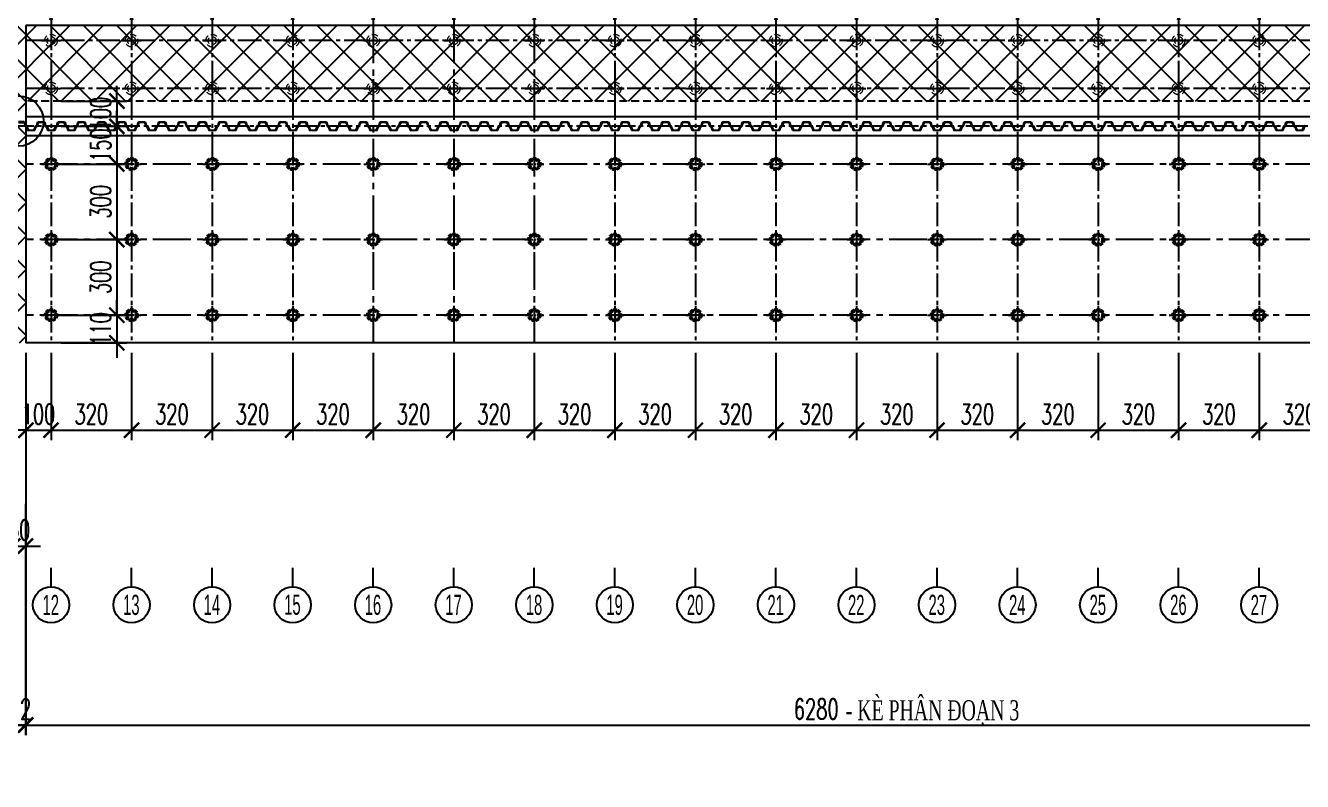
# Model space of a CAD drawing. Extents: x -64479 to 90650, y -38385 to 38270.
# Drawn here: x -46788 to -41715, y 8226 to 11228 of the extents above; entities that cross this region are included whole.
import ezdxf
from ezdxf.enums import TextEntityAlignment as Align

# ---------------------------------------------------------------- set-up
doc = ezdxf.new("R2010")
doc.units = 0
doc.header["$MEASUREMENT"] = 0
for name, pattern in [('CENTER', [2, 1.25, -0.25, 0.25, -0.25]), ('CENTER2', [1.125, 0.75, -0.125, 0.125, -0.125]), ('HIDDEN', [0.375, 0.25, -0.125])]:
    doc.linetypes.add(name, pattern=pattern)
doc.layers.get('0').update_dxf_attribs({"linetype": 'CONTINUOUS'})
for name, color, linetype in [('BORDER', 2, 'CONTINUOUS'), ('CENTER', 9, 'CENTER2'), ('Coc', 2, 'CONTINUOUS'), ('Cochh', 7, 'CONTINUOUS'), ('Cu', 230, 'CONTINUOUS'), ('Dam', 4, 'CONTINUOUS'), ('DIMENSION', 4, 'CONTINUOUS'), ('HATCH', 7, 'CONTINUOUS'), ('Net vang', 2, 'CONTINUOUS'), ('STEEL', 1, 'CONTINUOUS'), ('TEXT', 3, 'CONTINUOUS')]:
    doc.layers.add(name, color=color, linetype=linetype)
doc.layers.add('KHUAT', color=235, linetype='HIDDEN', lineweight=18)
doc.styles.add('DIM', font='romans.shx', dxfattribs={"width": 0.65})
doc.styles.get("Standard").update_dxf_attribs({"font": 'vn_vni.shx', "width": 0.9})
doc.styles.add('THUONG', font='vntimeh.shx')
doc.dimstyles.new('1-400', dxfattribs={"dimscale": 400, "dimtxt": 0.22, "dimasz": 0.12, "dimexe": 0.1, "dimexo": 0.1, "dimgap": 0.08, "dimtad": 1, "dimdec": 0, "dimzin": 0, "dimdsep": 46, "dimtxsty": 'DIM', "dimblk": 'ARCHTICK', "dimcen": 0.15, "dimdle": 0.1, "dimclrd": 4, "dimclre": 7, "dimclrt": 2, "dimaunit": 1, "dimadec": 0, "dimazin": 0, "dimtfac": 1, "dimtdec": 0, "dimtix": 1, "dimtmove": 1, "dimatfit": 3, "dimfxl": 1, "dimtolj": 1, "dimtzin": 0, "dimarcsym": 0})
doc.dimstyles.new('400.Ph', dxfattribs={"dimscale": 400, "dimtxt": 0.2, "dimasz": 0.15, "dimexe": 0.1, "dimexo": 0.1, "dimgap": 0.06, "dimtad": 1, "dimdec": 0, "dimzin": 0, "dimdsep": 46, "dimtxsty": 'DIM', "dimblk": 'ARCHTICK', "dimcen": 0.15, "dimdle": 0.1, "dimclrd": 256, "dimclre": 7, "dimclrt": 6, "dimadec": 0, "dimazin": 0, "dimtfac": 1, "dimtdec": 0, "dimtix": 1, "dimtmove": 0, "dimatfit": 3, "dimldrblk": 'ARCHTICK', "dimfxl": 1, "dimtolj": 1, "dimtzin": 0, "dimarcsym": 0})

# ---------------------------------------------------------------- blocks, each defined once
blk = doc.blocks.new('CocD500_HH')
at = {"layer": 'CENTER', "ltscale": 50}
for p, q in [((-37.5, 0), (37.5, 0)), ((0, 37.5), (0, -37.5))]:
    blk.add_line(p, q, dxfattribs=at)
at = {"layer": 'KHUAT', "ltscale": 100}
for radius in [25, 16]:
    blk.add_circle((0, 0), radius, dxfattribs=at)
blk = doc.blocks.new('_ArchTick')
at = {"color": 0, "linetype": 'ByBlock', "const_width": 0.15}
blk.add_lwpolyline([(-0.5, -0.5), (0.5, 0.5)], dxfattribs=at)
blk = doc.blocks.new('cocbs')
at = {"layer": 'Coc'}
h = blk.add_hatch(color=256, dxfattribs=at)
h.paths.add_polyline_path([(-46596.3, 9805.7), (-46596.3, 9796.7, -0.414214), (-46580.3, 9780.7), (-46571.3, 9780.7, 0.414214)])
h.paths.add_polyline_path([(-46571.3, 9780.7), (-46580.3, 9780.7, -0.414214), (-46596.3, 9764.7), (-46596.3, 9755.7, 0.414214)])
h.paths.add_polyline_path([(-46612.3, 9780.7), (-46621.3, 9780.7, 0.414214), (-46596.3, 9755.7), (-46596.3, 9764.7, -0.414214)])
h.paths.add_polyline_path([(-46596.3, 9796.7), (-46596.3, 9805.7, 0.414214), (-46621.3, 9780.7), (-46612.3, 9780.7, -0.414214)])
at = {"layer": 'Coc', "color": 8, "linetype": 'HIDDEN', "ltscale": 50}
for radius in [25, 16]:
    blk.add_circle((-46596.3, 9780.7), radius, dxfattribs=at)
at = {"layer": 'Cochh', "linetype": 'CENTER', "ltscale": 25}
for p, q in [((-46596.3, 9818.2), (-46596.3, 9743.2)), ((-46633.8, 9780.7), (-46558.8, 9780.7))]:
    blk.add_line(p, q, dxfattribs=at)
blk = doc.blocks.new('*D20')
at = {"layer": 'DIMENSION', "lineweight": -2}
blk.add_line((-46995.6, 11267.7), (-46995.6, 10887.7), dxfattribs=at)
at = {"layer": 'DIMENSION', "color": 7, "lineweight": -2}
for p, q in [((-46827.1, 11227.7), (-47035.6, 11227.7)), ((-46827.1, 10927.7), (-47035.6, 10927.7))]:
    blk.add_line(p, q, dxfattribs=at)
at = {"layer": 'DIMENSION', "lineweight": -2, "xscale": 60, "yscale": 60, "zscale": 60}
for p, rotation in [((-46995.6, 11227.7), 90), ((-46995.6, 10927.7), 270)]:
    blk.add_blockref('_ArchTick', p, dxfattribs=dict(at, rotation=rotation))
at = {"layer": 'DIMENSION', "color": 6, "insert": (-47059.6, 11077.7), "char_height": 80, "attachment_point": 5, "rotation": 90, "style": 'DIM'}
blk.add_mtext('\\A1;300', dxfattribs=at)
blk = doc.blocks.new('*D21')
at = {"layer": 'DIMENSION', "lineweight": -2}
blk.add_line((-46995.6, 10967.7), (-46995.6, 10637.7), dxfattribs=at)
at = {"layer": 'DIMENSION', "color": 7, "lineweight": -2}
for p, q in [((-46827.1, 10927.7), (-47035.6, 10927.7)), ((-46827.1, 10677.7), (-47035.6, 10677.7))]:
    blk.add_line(p, q, dxfattribs=at)
at = {"layer": 'DIMENSION', "lineweight": -2, "xscale": 60, "yscale": 60, "zscale": 60}
for p, rotation in [((-46995.6, 10927.7), 90), ((-46995.6, 10677.7), 270)]:
    blk.add_blockref('_ArchTick', p, dxfattribs=dict(at, rotation=rotation))
at = {"layer": 'DIMENSION', "color": 6, "insert": (-47059.6, 10802.7), "char_height": 80, "attachment_point": 5, "rotation": 90, "style": 'DIM'}
blk.add_mtext('\\A1;250', dxfattribs=at)
blk = doc.blocks.new('*D22')
at = {"layer": 'DIMENSION', "lineweight": -2}
blk.add_line((-46995.6, 10717.7), (-46995.6, 10337.7), dxfattribs=at)
at = {"layer": 'DIMENSION', "color": 7, "lineweight": -2}
for p, q in [((-46827.1, 10677.7), (-47035.6, 10677.7)), ((-46827.1, 10377.7), (-47035.6, 10377.7))]:
    blk.add_line(p, q, dxfattribs=at)
at = {"layer": 'DIMENSION', "lineweight": -2, "xscale": 60, "yscale": 60, "zscale": 60}
for p, rotation in [((-46995.6, 10677.7), 90), ((-46995.6, 10377.7), 270)]:
    blk.add_blockref('_ArchTick', p, dxfattribs=dict(at, rotation=rotation))
at = {"layer": 'DIMENSION', "color": 6, "insert": (-47059.6, 10527.7), "char_height": 80, "attachment_point": 5, "rotation": 90, "style": 'DIM'}
blk.add_mtext('\\A1;300', dxfattribs=at)
blk = doc.blocks.new('*D23')
at = {"layer": 'DIMENSION', "lineweight": -2}
blk.add_line((-46995.6, 10417.7), (-46995.6, 10037.7), dxfattribs=at)
at = {"layer": 'DIMENSION', "color": 7, "lineweight": -2}
for p, q in [((-46827.1, 10377.7), (-47035.6, 10377.7)), ((-46827.1, 10077.7), (-47035.6, 10077.7))]:
    blk.add_line(p, q, dxfattribs=at)
at = {"layer": 'DIMENSION', "lineweight": -2, "xscale": 60, "yscale": 60, "zscale": 60}
for p, rotation in [((-46995.6, 10377.7), 90), ((-46995.6, 10077.7), 270)]:
    blk.add_blockref('_ArchTick', p, dxfattribs=dict(at, rotation=rotation))
at = {"layer": 'DIMENSION', "color": 6, "insert": (-47059.6, 10227.7), "char_height": 80, "attachment_point": 5, "rotation": 90, "style": 'DIM'}
blk.add_mtext('\\A1;300', dxfattribs=at)
blk = doc.blocks.new('*D24')
at = {"layer": 'DIMENSION', "lineweight": -2}
for p, q in [((-46995.6, 10077.7), (-46995.6, 10137.7)), ((-46995.6, 10077.7), (-46995.6, 9967.7)), ((-46995.6, 9967.7), (-46995.6, 9907.7))]:
    blk.add_line(p, q, dxfattribs=at)
at = {"layer": 'DIMENSION', "color": 7, "lineweight": -2}
for p, q in [((-46827.1, 10077.7), (-47035.6, 10077.7)), ((-46827.1, 9967.7), (-47035.6, 9967.7))]:
    blk.add_line(p, q, dxfattribs=at)
at = {"layer": 'DIMENSION', "lineweight": -2, "xscale": 60, "yscale": 60, "zscale": 60}
for p, rotation in [((-46995.6, 10077.7), 270), ((-46995.6, 9967.7), 90)]:
    blk.add_blockref('_ArchTick', p, dxfattribs=dict(at, rotation=rotation))
at = {"layer": 'DIMENSION', "color": 6, "insert": (-47059.6, 10022.7), "char_height": 80, "attachment_point": 5, "rotation": 90, "style": 'DIM'}
blk.add_mtext('\\A1;110', dxfattribs=at)
blk = doc.blocks.new('*D25')
at = {"layer": 'DIMENSION', "color": 7, "lineweight": -2}
for p, q in [((-46787.1, 9927.7), (-46787.1, 9580.6)), ((-46687.1, 9927.7), (-46687.1, 9580.6))]:
    blk.add_line(p, q, dxfattribs=at)
at = {"layer": 'DIMENSION', "lineweight": -2}
for p, q in [((-46787.1, 9620.6), (-46847.1, 9620.6)), ((-46787.1, 9620.6), (-46687.1, 9620.6)), ((-46687.1, 9620.6), (-46627.1, 9620.6))]:
    blk.add_line(p, q, dxfattribs=at)
at = {"layer": 'DIMENSION', "lineweight": -2, "xscale": 60, "yscale": 60, "zscale": 60}
blk.add_blockref('_ArchTick', (-46787.1, 9620.6), dxfattribs=at)
at = {"layer": 'DIMENSION', "lineweight": -2, "xscale": 60, "yscale": 60, "zscale": 60, "rotation": 180}
blk.add_blockref('_ArchTick', (-46687.1, 9620.6), dxfattribs=at)
at = {"layer": 'DIMENSION', "color": 6, "insert": (-46737.1, 9684.6), "char_height": 80, "attachment_point": 5, "style": 'DIM'}
blk.add_mtext('\\A1;100', dxfattribs=at)
blk = doc.blocks.new('*D26')
at = {"layer": 'DIMENSION', "color": 7, "lineweight": -2}
for p, q in [((-46789.1, 9327.7), (-46789.1, 8409.5)), ((-50569.1, 8265.7), (-50569.1, 8489.5))]:
    blk.add_line(p, q, dxfattribs=at)
at = {"layer": 'DIMENSION', "lineweight": -2}
blk.add_line((-50609.1, 8449.5), (-46749.1, 8449.5), dxfattribs=at)
at = {"layer": 'DIMENSION', "lineweight": -2, "xscale": 60, "yscale": 60, "zscale": 60, "rotation": 180}
blk.add_blockref('_ArchTick', (-50569.1, 8449.5), dxfattribs=at)
at = {"layer": 'DIMENSION', "lineweight": -2, "xscale": 60, "yscale": 60, "zscale": 60}
blk.add_blockref('_ArchTick', (-46789.1, 8449.5), dxfattribs=at)
at = {"layer": 'DIMENSION', "color": 6, "insert": (-48679.1, 8513.5), "char_height": 80, "attachment_point": 5, "style": 'DIM'}
blk.add_mtext('\\A1;3780', dxfattribs=at)
blk = doc.blocks.new('*D27')
at = {"layer": 'DIMENSION', "color": 7, "lineweight": -2}
for p, q in [((-46787.1, 9927.7), (-46787.1, 8409.5)), ((-46789.1, 9327.7), (-46789.1, 8409.5))]:
    blk.add_line(p, q, dxfattribs=at)
at = {"layer": 'DIMENSION', "lineweight": -2}
for p, q in [((-46789.1, 8449.5), (-46849.1, 8449.5)), ((-46789.1, 8449.5), (-46787.1, 8449.5)), ((-46787.1, 8449.5), (-46727.1, 8449.5))]:
    blk.add_line(p, q, dxfattribs=at)
at = {"layer": 'DIMENSION', "lineweight": -2, "xscale": 60, "yscale": 60, "zscale": 60}
blk.add_blockref('_ArchTick', (-46789.1, 8449.5), dxfattribs=at)
at = {"layer": 'DIMENSION', "lineweight": -2, "xscale": 60, "yscale": 60, "zscale": 60, "rotation": 180}
blk.add_blockref('_ArchTick', (-46787.1, 8449.5), dxfattribs=at)
at = {"layer": 'DIMENSION', "color": 6, "insert": (-46788.1, 8513.5), "char_height": 80, "attachment_point": 5, "style": 'DIM'}
blk.add_mtext('\\A1;2', dxfattribs=at)
blk = doc.blocks.new('*D28')
at = {"layer": 'DIMENSION', "color": 7, "lineweight": -2}
for p, q in [((-46787.1, 9927.7), (-46787.1, 8409.5)), ((-40507.1, 9927.7), (-40507.1, 8409.5))]:
    blk.add_line(p, q, dxfattribs=at)
at = {"layer": 'DIMENSION', "lineweight": -2}
blk.add_line((-46827.1, 8449.5), (-40467.1, 8449.5), dxfattribs=at)
at = {"layer": 'DIMENSION', "lineweight": -2, "xscale": 60, "yscale": 60, "zscale": 60, "rotation": 180}
blk.add_blockref('_ArchTick', (-46787.1, 8449.5), dxfattribs=at)
at = {"layer": 'DIMENSION', "lineweight": -2, "xscale": 60, "yscale": 60, "zscale": 60}
blk.add_blockref('_ArchTick', (-40507.1, 8449.5), dxfattribs=at)
at = {"layer": 'DIMENSION', "color": 6, "insert": (-43647.1, 8513.5), "char_height": 80, "attachment_point": 5, "style": 'DIM'}
blk.add_mtext('\\A1;6280', dxfattribs=at)
blk = doc.blocks.new('*D88')
at = {"layer": 'DIMENSION', "color": 7, "lineweight": -2}
for p, q in [((-46687.1, 9927.7), (-46687.1, 9580.6)), ((-46367.1, 9927.7), (-46367.1, 9580.6))]:
    blk.add_line(p, q, dxfattribs=at)
at = {"layer": 'DIMENSION', "lineweight": -2}
blk.add_line((-46727.1, 9620.6), (-46327.1, 9620.6), dxfattribs=at)
at = {"layer": 'DIMENSION', "lineweight": -2, "xscale": 60, "yscale": 60, "zscale": 60, "rotation": 180}
blk.add_blockref('_ArchTick', (-46687.1, 9620.6), dxfattribs=at)
at = {"layer": 'DIMENSION', "lineweight": -2, "xscale": 60, "yscale": 60, "zscale": 60}
blk.add_blockref('_ArchTick', (-46367.1, 9620.6), dxfattribs=at)
at = {"layer": 'DIMENSION', "color": 6, "insert": (-46527.1, 9684.6), "char_height": 80, "attachment_point": 5, "style": 'DIM'}
blk.add_mtext('\\A1;320', dxfattribs=at)
blk = doc.blocks.new('*D89')
at = {"layer": 'DIMENSION', "color": 7, "lineweight": -2}
for p, q in [((-46367.1, 9927.7), (-46367.1, 9580.6)), ((-46047.1, 9927.7), (-46047.1, 9580.6))]:
    blk.add_line(p, q, dxfattribs=at)
at = {"layer": 'DIMENSION', "lineweight": -2}
blk.add_line((-46407.1, 9620.6), (-46007.1, 9620.6), dxfattribs=at)
at = {"layer": 'DIMENSION', "lineweight": -2, "xscale": 60, "yscale": 60, "zscale": 60, "rotation": 180}
blk.add_blockref('_ArchTick', (-46367.1, 9620.6), dxfattribs=at)
at = {"layer": 'DIMENSION', "lineweight": -2, "xscale": 60, "yscale": 60, "zscale": 60}
blk.add_blockref('_ArchTick', (-46047.1, 9620.6), dxfattribs=at)
at = {"layer": 'DIMENSION', "color": 6, "insert": (-46207.1, 9684.6), "char_height": 80, "attachment_point": 5, "style": 'DIM'}
blk.add_mtext('\\A1;320', dxfattribs=at)
blk = doc.blocks.new('*D90')
at = {"layer": 'DIMENSION', "color": 7, "lineweight": -2}
for p, q in [((-46047.1, 9927.7), (-46047.1, 9580.6)), ((-45727.1, 9927.7), (-45727.1, 9580.6))]:
    blk.add_line(p, q, dxfattribs=at)
at = {"layer": 'DIMENSION', "lineweight": -2}
blk.add_line((-46087.1, 9620.6), (-45687.1, 9620.6), dxfattribs=at)
at = {"layer": 'DIMENSION', "lineweight": -2, "xscale": 60, "yscale": 60, "zscale": 60, "rotation": 180}
blk.add_blockref('_ArchTick', (-46047.1, 9620.6), dxfattribs=at)
at = {"layer": 'DIMENSION', "lineweight": -2, "xscale": 60, "yscale": 60, "zscale": 60}
blk.add_blockref('_ArchTick', (-45727.1, 9620.6), dxfattribs=at)
at = {"layer": 'DIMENSION', "color": 6, "insert": (-45887.1, 9684.6), "char_height": 80, "attachment_point": 5, "style": 'DIM'}
blk.add_mtext('\\A1;320', dxfattribs=at)
blk = doc.blocks.new('*D91')
at = {"layer": 'DIMENSION', "color": 7, "lineweight": -2}
for p, q in [((-45727.1, 9927.7), (-45727.1, 9580.6)), ((-45407.1, 9927.7), (-45407.1, 9580.6))]:
    blk.add_line(p, q, dxfattribs=at)
at = {"layer": 'DIMENSION', "lineweight": -2}
blk.add_line((-45767.1, 9620.6), (-45367.1, 9620.6), dxfattribs=at)
at = {"layer": 'DIMENSION', "lineweight": -2, "xscale": 60, "yscale": 60, "zscale": 60, "rotation": 180}
blk.add_blockref('_ArchTick', (-45727.1, 9620.6), dxfattribs=at)
at = {"layer": 'DIMENSION', "lineweight": -2, "xscale": 60, "yscale": 60, "zscale": 60}
blk.add_blockref('_ArchTick', (-45407.1, 9620.6), dxfattribs=at)
at = {"layer": 'DIMENSION', "color": 6, "insert": (-45567.1, 9684.6), "char_height": 80, "attachment_point": 5, "style": 'DIM'}
blk.add_mtext('\\A1;320', dxfattribs=at)
blk = doc.blocks.new('*D92')
at = {"layer": 'DIMENSION', "color": 7, "lineweight": -2}
for p, q in [((-45407.1, 9927.7), (-45407.1, 9580.6)), ((-45087.1, 9927.7), (-45087.1, 9580.6))]:
    blk.add_line(p, q, dxfattribs=at)
at = {"layer": 'DIMENSION', "lineweight": -2}
blk.add_line((-45447.1, 9620.6), (-45047.1, 9620.6), dxfattribs=at)
at = {"layer": 'DIMENSION', "lineweight": -2, "xscale": 60, "yscale": 60, "zscale": 60, "rotation": 180}
blk.add_blockref('_ArchTick', (-45407.1, 9620.6), dxfattribs=at)
at = {"layer": 'DIMENSION', "lineweight": -2, "xscale": 60, "yscale": 60, "zscale": 60}
blk.add_blockref('_ArchTick', (-45087.1, 9620.6), dxfattribs=at)
at = {"layer": 'DIMENSION', "color": 6, "insert": (-45247.1, 9684.6), "char_height": 80, "attachment_point": 5, "style": 'DIM'}
blk.add_mtext('\\A1;320', dxfattribs=at)
blk = doc.blocks.new('*D93')
at = {"layer": 'DIMENSION', "color": 7, "lineweight": -2}
for p, q in [((-45087.1, 9927.7), (-45087.1, 9580.6)), ((-44767.1, 9927.7), (-44767.1, 9580.6))]:
    blk.add_line(p, q, dxfattribs=at)
at = {"layer": 'DIMENSION', "lineweight": -2}
blk.add_line((-45127.1, 9620.6), (-44727.1, 9620.6), dxfattribs=at)
at = {"layer": 'DIMENSION', "lineweight": -2, "xscale": 60, "yscale": 60, "zscale": 60, "rotation": 180}
blk.add_blockref('_ArchTick', (-45087.1, 9620.6), dxfattribs=at)
at = {"layer": 'DIMENSION', "lineweight": -2, "xscale": 60, "yscale": 60, "zscale": 60}
blk.add_blockref('_ArchTick', (-44767.1, 9620.6), dxfattribs=at)
at = {"layer": 'DIMENSION', "color": 6, "insert": (-44927.1, 9684.6), "char_height": 80, "attachment_point": 5, "style": 'DIM'}
blk.add_mtext('\\A1;320', dxfattribs=at)
blk = doc.blocks.new('*D94')
at = {"layer": 'DIMENSION', "color": 7, "lineweight": -2}
for p, q in [((-44767.1, 9927.7), (-44767.1, 9580.6)), ((-44447.1, 9927.7), (-44447.1, 9580.6))]:
    blk.add_line(p, q, dxfattribs=at)
at = {"layer": 'DIMENSION', "lineweight": -2}
blk.add_line((-44807.1, 9620.6), (-44407.1, 9620.6), dxfattribs=at)
at = {"layer": 'DIMENSION', "lineweight": -2, "xscale": 60, "yscale": 60, "zscale": 60, "rotation": 180}
blk.add_blockref('_ArchTick', (-44767.1, 9620.6), dxfattribs=at)
at = {"layer": 'DIMENSION', "lineweight": -2, "xscale": 60, "yscale": 60, "zscale": 60}
blk.add_blockref('_ArchTick', (-44447.1, 9620.6), dxfattribs=at)
at = {"layer": 'DIMENSION', "color": 6, "insert": (-44607.1, 9684.6), "char_height": 80, "attachment_point": 5, "style": 'DIM'}
blk.add_mtext('\\A1;320', dxfattribs=at)
blk = doc.blocks.new('*D95')
at = {"layer": 'DIMENSION', "color": 7, "lineweight": -2}
for p, q in [((-44447.1, 9927.7), (-44447.1, 9580.6)), ((-44127.1, 9927.7), (-44127.1, 9580.6))]:
    blk.add_line(p, q, dxfattribs=at)
at = {"layer": 'DIMENSION', "lineweight": -2}
blk.add_line((-44487.1, 9620.6), (-44087.1, 9620.6), dxfattribs=at)
at = {"layer": 'DIMENSION', "lineweight": -2, "xscale": 60, "yscale": 60, "zscale": 60, "rotation": 180}
blk.add_blockref('_ArchTick', (-44447.1, 9620.6), dxfattribs=at)
at = {"layer": 'DIMENSION', "lineweight": -2, "xscale": 60, "yscale": 60, "zscale": 60}
blk.add_blockref('_ArchTick', (-44127.1, 9620.6), dxfattribs=at)
at = {"layer": 'DIMENSION', "color": 6, "insert": (-44287.1, 9684.6), "char_height": 80, "attachment_point": 5, "style": 'DIM'}
blk.add_mtext('\\A1;320', dxfattribs=at)
blk = doc.blocks.new('*D96')
at = {"layer": 'DIMENSION', "color": 7, "lineweight": -2}
for p, q in [((-44127.1, 9927.7), (-44127.1, 9580.6)), ((-43807.1, 9927.7), (-43807.1, 9580.6))]:
    blk.add_line(p, q, dxfattribs=at)
at = {"layer": 'DIMENSION', "lineweight": -2}
blk.add_line((-44167.1, 9620.6), (-43767.1, 9620.6), dxfattribs=at)
at = {"layer": 'DIMENSION', "lineweight": -2, "xscale": 60, "yscale": 60, "zscale": 60, "rotation": 180}
blk.add_blockref('_ArchTick', (-44127.1, 9620.6), dxfattribs=at)
at = {"layer": 'DIMENSION', "lineweight": -2, "xscale": 60, "yscale": 60, "zscale": 60}
blk.add_blockref('_ArchTick', (-43807.1, 9620.6), dxfattribs=at)
at = {"layer": 'DIMENSION', "color": 6, "insert": (-43967.1, 9684.6), "char_height": 80, "attachment_point": 5, "style": 'DIM'}
blk.add_mtext('\\A1;320', dxfattribs=at)
blk = doc.blocks.new('*D97')
at = {"layer": 'DIMENSION', "color": 7, "lineweight": -2}
for p, q in [((-43807.1, 9927.7), (-43807.1, 9580.6)), ((-43487.1, 9927.7), (-43487.1, 9580.6))]:
    blk.add_line(p, q, dxfattribs=at)
at = {"layer": 'DIMENSION', "lineweight": -2}
blk.add_line((-43847.1, 9620.6), (-43447.1, 9620.6), dxfattribs=at)
at = {"layer": 'DIMENSION', "lineweight": -2, "xscale": 60, "yscale": 60, "zscale": 60, "rotation": 180}
blk.add_blockref('_ArchTick', (-43807.1, 9620.6), dxfattribs=at)
at = {"layer": 'DIMENSION', "lineweight": -2, "xscale": 60, "yscale": 60, "zscale": 60}
blk.add_blockref('_ArchTick', (-43487.1, 9620.6), dxfattribs=at)
at = {"layer": 'DIMENSION', "color": 6, "insert": (-43647.1, 9684.6), "char_height": 80, "attachment_point": 5, "style": 'DIM'}
blk.add_mtext('\\A1;320', dxfattribs=at)
blk = doc.blocks.new('*D98')
at = {"layer": 'DIMENSION', "color": 7, "lineweight": -2}
for p, q in [((-43487.1, 9927.7), (-43487.1, 9580.6)), ((-43167.1, 9927.7), (-43167.1, 9580.6))]:
    blk.add_line(p, q, dxfattribs=at)
at = {"layer": 'DIMENSION', "lineweight": -2}
blk.add_line((-43527.1, 9620.6), (-43127.1, 9620.6), dxfattribs=at)
at = {"layer": 'DIMENSION', "lineweight": -2, "xscale": 60, "yscale": 60, "zscale": 60, "rotation": 180}
blk.add_blockref('_ArchTick', (-43487.1, 9620.6), dxfattribs=at)
at = {"layer": 'DIMENSION', "lineweight": -2, "xscale": 60, "yscale": 60, "zscale": 60}
blk.add_blockref('_ArchTick', (-43167.1, 9620.6), dxfattribs=at)
at = {"layer": 'DIMENSION', "color": 6, "insert": (-43327.1, 9684.6), "char_height": 80, "attachment_point": 5, "style": 'DIM'}
blk.add_mtext('\\A1;320', dxfattribs=at)
blk = doc.blocks.new('*D99')
at = {"layer": 'DIMENSION', "color": 7, "lineweight": -2}
for p, q in [((-43167.1, 9927.7), (-43167.1, 9580.6)), ((-42847.1, 9927.7), (-42847.1, 9580.6))]:
    blk.add_line(p, q, dxfattribs=at)
at = {"layer": 'DIMENSION', "lineweight": -2}
blk.add_line((-43207.1, 9620.6), (-42807.1, 9620.6), dxfattribs=at)
at = {"layer": 'DIMENSION', "lineweight": -2, "xscale": 60, "yscale": 60, "zscale": 60, "rotation": 180}
blk.add_blockref('_ArchTick', (-43167.1, 9620.6), dxfattribs=at)
at = {"layer": 'DIMENSION', "lineweight": -2, "xscale": 60, "yscale": 60, "zscale": 60}
blk.add_blockref('_ArchTick', (-42847.1, 9620.6), dxfattribs=at)
at = {"layer": 'DIMENSION', "color": 6, "insert": (-43007.1, 9684.6), "char_height": 80, "attachment_point": 5, "style": 'DIM'}
blk.add_mtext('\\A1;320', dxfattribs=at)
blk = doc.blocks.new('*D100')
at = {"layer": 'DIMENSION', "color": 7, "lineweight": -2}
for p, q in [((-42847.1, 9927.7), (-42847.1, 9580.6)), ((-42527.1, 9927.7), (-42527.1, 9580.6))]:
    blk.add_line(p, q, dxfattribs=at)
at = {"layer": 'DIMENSION', "lineweight": -2}
blk.add_line((-42887.1, 9620.6), (-42487.1, 9620.6), dxfattribs=at)
at = {"layer": 'DIMENSION', "lineweight": -2, "xscale": 60, "yscale": 60, "zscale": 60, "rotation": 180}
blk.add_blockref('_ArchTick', (-42847.1, 9620.6), dxfattribs=at)
at = {"layer": 'DIMENSION', "lineweight": -2, "xscale": 60, "yscale": 60, "zscale": 60}
blk.add_blockref('_ArchTick', (-42527.1, 9620.6), dxfattribs=at)
at = {"layer": 'DIMENSION', "color": 6, "insert": (-42687.1, 9684.6), "char_height": 80, "attachment_point": 5, "style": 'DIM'}
blk.add_mtext('\\A1;320', dxfattribs=at)
blk = doc.blocks.new('*D101')
at = {"layer": 'DIMENSION', "color": 7, "lineweight": -2}
for p, q in [((-42527.1, 9927.7), (-42527.1, 9580.6)), ((-42207.1, 9927.7), (-42207.1, 9580.6))]:
    blk.add_line(p, q, dxfattribs=at)
at = {"layer": 'DIMENSION', "lineweight": -2}
blk.add_line((-42567.1, 9620.6), (-42167.1, 9620.6), dxfattribs=at)
at = {"layer": 'DIMENSION', "lineweight": -2, "xscale": 60, "yscale": 60, "zscale": 60, "rotation": 180}
blk.add_blockref('_ArchTick', (-42527.1, 9620.6), dxfattribs=at)
at = {"layer": 'DIMENSION', "lineweight": -2, "xscale": 60, "yscale": 60, "zscale": 60}
blk.add_blockref('_ArchTick', (-42207.1, 9620.6), dxfattribs=at)
at = {"layer": 'DIMENSION', "color": 6, "insert": (-42367.1, 9684.6), "char_height": 80, "attachment_point": 5, "style": 'DIM'}
blk.add_mtext('\\A1;320', dxfattribs=at)
blk = doc.blocks.new('*D102')
at = {"layer": 'DIMENSION', "color": 7, "lineweight": -2}
for p, q in [((-42207.1, 9927.7), (-42207.1, 9580.6)), ((-41887.1, 9927.7), (-41887.1, 9580.6))]:
    blk.add_line(p, q, dxfattribs=at)
at = {"layer": 'DIMENSION', "lineweight": -2}
blk.add_line((-42247.1, 9620.6), (-41847.1, 9620.6), dxfattribs=at)
at = {"layer": 'DIMENSION', "lineweight": -2, "xscale": 60, "yscale": 60, "zscale": 60, "rotation": 180}
blk.add_blockref('_ArchTick', (-42207.1, 9620.6), dxfattribs=at)
at = {"layer": 'DIMENSION', "lineweight": -2, "xscale": 60, "yscale": 60, "zscale": 60}
blk.add_blockref('_ArchTick', (-41887.1, 9620.6), dxfattribs=at)
at = {"layer": 'DIMENSION', "color": 6, "insert": (-42047.1, 9684.6), "char_height": 80, "attachment_point": 5, "style": 'DIM'}
blk.add_mtext('\\A1;320', dxfattribs=at)
blk = doc.blocks.new('*D103')
at = {"layer": 'DIMENSION', "color": 7, "lineweight": -2}
for p, q in [((-41887.1, 9927.7), (-41887.1, 9580.6)), ((-41567.1, 9927.7), (-41567.1, 9580.6))]:
    blk.add_line(p, q, dxfattribs=at)
at = {"layer": 'DIMENSION', "lineweight": -2}
blk.add_line((-41927.1, 9620.6), (-41527.1, 9620.6), dxfattribs=at)
at = {"layer": 'DIMENSION', "lineweight": -2, "xscale": 60, "yscale": 60, "zscale": 60, "rotation": 180}
blk.add_blockref('_ArchTick', (-41887.1, 9620.6), dxfattribs=at)
at = {"layer": 'DIMENSION', "lineweight": -2, "xscale": 60, "yscale": 60, "zscale": 60}
blk.add_blockref('_ArchTick', (-41567.1, 9620.6), dxfattribs=at)
at = {"layer": 'DIMENSION', "color": 6, "insert": (-41727.1, 9684.6), "char_height": 80, "attachment_point": 5, "style": 'DIM'}
blk.add_mtext('\\A1;320', dxfattribs=at)
blk = doc.blocks.new('*D213')
at = {"layer": 'DIMENSION', "color": 7, "lineweight": -2}
for p, q in [((-46839.1, 9327.7), (-46839.1, 9120.4)), ((-46789.1, 9327.7), (-46789.1, 9120.4))]:
    blk.add_line(p, q, dxfattribs=at)
at = {"layer": 'DIMENSION', "lineweight": -2}
for p, q in [((-46839.1, 9160.4), (-46899.1, 9160.4)), ((-46839.1, 9160.4), (-46789.1, 9160.4)), ((-46789.1, 9160.4), (-46729.1, 9160.4))]:
    blk.add_line(p, q, dxfattribs=at)
at = {"layer": 'DIMENSION', "lineweight": -2, "xscale": 60, "yscale": 60, "zscale": 60}
blk.add_blockref('_ArchTick', (-46839.1, 9160.4), dxfattribs=at)
at = {"layer": 'DIMENSION', "lineweight": -2, "xscale": 60, "yscale": 60, "zscale": 60, "rotation": 180}
blk.add_blockref('_ArchTick', (-46789.1, 9160.4), dxfattribs=at)
at = {"layer": 'DIMENSION', "color": 6, "insert": (-46814.1, 9224.4), "char_height": 80, "attachment_point": 5, "style": 'DIM'}
blk.add_mtext('\\A1;50', dxfattribs=at)
blk = doc.blocks.new('*D214')
at = {"layer": 'DIMENSION', "lineweight": -2}
for p, q in [((-46425.7, 10927.7), (-46425.7, 10987.7)), ((-46425.7, 10927.7), (-46425.7, 10827.7)), ((-46425.7, 10827.7), (-46425.7, 10767.7))]:
    blk.add_line(p, q, dxfattribs=at)
at = {"layer": 'DIMENSION', "color": 7, "lineweight": -2}
for p, q in [((-46647.1, 10927.7), (-46385.7, 10927.7)), ((-46647.1, 10827.7), (-46385.7, 10827.7))]:
    blk.add_line(p, q, dxfattribs=at)
at = {"layer": 'DIMENSION', "lineweight": -2, "xscale": 60, "yscale": 60, "zscale": 60}
for p, rotation in [((-46425.7, 10927.7), 270), ((-46425.7, 10827.7), 90)]:
    blk.add_blockref('_ArchTick', p, dxfattribs=dict(at, rotation=rotation))
at = {"layer": 'DIMENSION', "color": 6, "insert": (-46489.7, 10877.7), "char_height": 80, "attachment_point": 5, "rotation": 90, "style": 'DIM'}
blk.add_mtext('\\A1;100', dxfattribs=at)
blk = doc.blocks.new('*D215')
at = {"layer": 'DIMENSION', "lineweight": -2}
for p, q in [((-46425.7, 10827.7), (-46425.7, 10887.7)), ((-46425.7, 10827.7), (-46425.7, 10677.7)), ((-46425.7, 10677.7), (-46425.7, 10617.7))]:
    blk.add_line(p, q, dxfattribs=at)
at = {"layer": 'DIMENSION', "color": 7, "lineweight": -2}
for p, q in [((-46647.1, 10827.7), (-46385.7, 10827.7)), ((-46647.1, 10677.7), (-46385.7, 10677.7))]:
    blk.add_line(p, q, dxfattribs=at)
at = {"layer": 'DIMENSION', "lineweight": -2, "xscale": 60, "yscale": 60, "zscale": 60}
for p, rotation in [((-46425.7, 10827.7), 270), ((-46425.7, 10677.7), 90)]:
    blk.add_blockref('_ArchTick', p, dxfattribs=dict(at, rotation=rotation))
at = {"layer": 'DIMENSION', "color": 6, "insert": (-46489.7, 10752.7), "char_height": 80, "attachment_point": 5, "rotation": 90, "style": 'DIM'}
blk.add_mtext('\\A1;150', dxfattribs=at)
blk = doc.blocks.new('*D216')
at = {"layer": 'DIMENSION', "lineweight": -2}
blk.add_line((-46425.7, 10717.7), (-46425.7, 10337.7), dxfattribs=at)
at = {"layer": 'DIMENSION', "color": 7, "lineweight": -2}
for p, q in [((-46647.1, 10677.7), (-46385.7, 10677.7)), ((-46647.1, 10377.7), (-46385.7, 10377.7))]:
    blk.add_line(p, q, dxfattribs=at)
at = {"layer": 'DIMENSION', "lineweight": -2, "xscale": 60, "yscale": 60, "zscale": 60}
for p, rotation in [((-46425.7, 10677.7), 90), ((-46425.7, 10377.7), 270)]:
    blk.add_blockref('_ArchTick', p, dxfattribs=dict(at, rotation=rotation))
at = {"layer": 'DIMENSION', "color": 6, "insert": (-46489.7, 10527.7), "char_height": 80, "attachment_point": 5, "rotation": 90, "style": 'DIM'}
blk.add_mtext('\\A1;300', dxfattribs=at)
blk = doc.blocks.new('*D217')
at = {"layer": 'DIMENSION', "lineweight": -2}
blk.add_line((-46425.7, 10417.7), (-46425.7, 10037.7), dxfattribs=at)
at = {"layer": 'DIMENSION', "color": 7, "lineweight": -2}
for p, q in [((-46647.1, 10377.7), (-46385.7, 10377.7)), ((-46647.1, 10077.7), (-46385.7, 10077.7))]:
    blk.add_line(p, q, dxfattribs=at)
at = {"layer": 'DIMENSION', "lineweight": -2, "xscale": 60, "yscale": 60, "zscale": 60}
for p, rotation in [((-46425.7, 10377.7), 90), ((-46425.7, 10077.7), 270)]:
    blk.add_blockref('_ArchTick', p, dxfattribs=dict(at, rotation=rotation))
at = {"layer": 'DIMENSION', "color": 6, "insert": (-46489.7, 10227.7), "char_height": 80, "attachment_point": 5, "rotation": 90, "style": 'DIM'}
blk.add_mtext('\\A1;300', dxfattribs=at)
blk = doc.blocks.new('*D218')
at = {"layer": 'DIMENSION', "lineweight": -2}
for p, q in [((-46425.7, 10077.7), (-46425.7, 10137.7)), ((-46425.7, 10077.7), (-46425.7, 9967.7)), ((-46425.7, 9967.7), (-46425.7, 9907.7))]:
    blk.add_line(p, q, dxfattribs=at)
at = {"layer": 'DIMENSION', "color": 7, "lineweight": -2}
for p, q in [((-46647.1, 10077.7), (-46385.7, 10077.7)), ((-46647.1, 9967.7), (-46385.7, 9967.7))]:
    blk.add_line(p, q, dxfattribs=at)
at = {"layer": 'DIMENSION', "lineweight": -2, "xscale": 60, "yscale": 60, "zscale": 60}
for p, rotation in [((-46425.7, 10077.7), 270), ((-46425.7, 9967.7), 90)]:
    blk.add_blockref('_ArchTick', p, dxfattribs=dict(at, rotation=rotation))
at = {"layer": 'DIMENSION', "color": 6, "insert": (-46489.7, 10022.7), "char_height": 80, "attachment_point": 5, "rotation": 90, "style": 'DIM'}
blk.add_mtext('\\A1;110', dxfattribs=at)
blk = doc.blocks.new('Cu thep kieu IVL')
at = {"layer": 'CENTER'}
for p, q in [((-20, 19.2), (-20, 14.8)), ((20, 19.2), (20, 14.8))]:
    blk.add_line(p, q, dxfattribs=at)
at = {"layer": 'Cu', "color": 1}
blk.add_lwpolyline([(-11.6, 2.3, 0.331206), (-10.7, 1.6), (10.7, 1.6, 0.331206), (11.6, 2.3), (18.1, 18.4, -0.331206), (19.1, 19.2), (20.3, 19.2, -0.223582), (21.5, 18.6, -0.452935), (21.1, 16.7), (20, 16.2, -0.518485), (19.2, 16.4, -0.300037), (19.7, 16.9), (20.7, 17.4, 0.427626), (20.8, 18.1, 0.215462), (20.3, 18.4), (19.5, 18.4, 0.331206), (18.7, 17.8), (13.4, 1.3, -0.331206), (11.7, 0), (-11.7, 0, -0.331206), (-13.4, 1.3), (-18.7, 17.8, 0.331206), (-19.5, 18.4), (-20.3, 18.4, 0.215462), (-20.8, 18.1, 0.427626), (-20.7, 17.4), (-19.7, 16.9, -0.300037), (-19.2, 16.4, -0.518485), (-20, 16.2), (-21.1, 16.7, -0.452935), (-21.5, 18.6, -0.223582), (-20.3, 19.2), (-19.1, 19.2, -0.331206), (-18.1, 18.4)], format="xyb", close=True, dxfattribs=at)

msp = doc.modelspace()

# ---------------------------------------------------------------- hatches: boundary and pattern name
at = {"layer": 'Dam'}
h = msp.add_hatch(dxfattribs=at)
h.set_pattern_fill('ANSI37', color=8, scale=750, style=0)
h.set_pattern_definition([(45, (42841.45, -11350.51), (-66.29126, 66.29126), []), (135, (42841.45, -11350.51), (-66.29126, -66.29126), [])])
h.paths.add_polyline_path([(-46787.1, 10927.7), (-45582.3, 10927.7), (-45582.3, 11227.7), (-50569.1, 11227.7), (-50569.1, 8225.7), (-50267.1, 8225.7), (-50267.1, 9967.7), (-46787.1, 9967.7)])
h = msp.add_hatch(dxfattribs=at)
h.set_pattern_fill('ANSI37', color=8, scale=750, style=0)
h.set_pattern_definition([(45, (42841.44, -11350.51), (-66.29126, 66.29126), []), (135, (42841.44, -11350.51), (-66.29126, -66.29126), [])])
h.paths.add_polyline_path([(-35456.2, 11227.7), (-45582.4, 11227.7), (-45582.4, 10927.7), (-35456.2, 10927.7)])

# ---------------------------------------------------------------- linework, layer by layer
at = {"layer": 'BORDER'}
for p, q in [((-40507.1, 11227.7), (-46787.1, 11227.7)), ((-40507.1, 11227.7), (-46787.1, 11227.7)), ((-46787.1, 11227.7), (-46787.1, 9967.7)), ((-40507.1, 9967.7), (-46787.1, 9967.7))]:
    msp.add_line(p, q, dxfattribs=at)
at = {"layer": 'CENTER', "ltscale": 125}
for p, q in [((-46687.1, 11227.7), (-46687.1, 9967.7)), ((-46367.1, 11227.7), (-46367.1, 9967.7)), ((-46047.1, 11227.7), (-46047.1, 9967.7)), ((-45727.1, 11227.7), (-45727.1, 9967.7)), ((-44447.1, 11227.7), (-44447.1, 9967.7)), ((-44127.1, 11227.7), (-44127.1, 9967.7)), ((-43807.1, 11227.7), (-43807.1, 9967.7)), ((-43487.1, 11227.7), (-43487.1, 9967.7)), ((-43167.1, 11227.7), (-43167.1, 9967.7)), ((-42847.1, 11227.7), (-42847.1, 9967.7)), ((-42527.1, 11227.7), (-42527.1, 9967.7)), ((-42207.1, 11227.7), (-42207.1, 9967.7)), ((-41887.1, 11227.7), (-41887.1, 9967.7)), ((-40507.1, 11167.7), (-46787.1, 11167.7)), ((-40507.1, 10977.7), (-46787.1, 10977.7)), ((-13006, 10827.8), (-46828.1, 10827.8))]:
    msp.add_line(p, q, dxfattribs=at)
at = {"layer": 'CENTER', "ltscale": 200}
for p, q in [((-45407.1, 11227.7), (-45407.1, 9967.7)), ((-45087.1, 11227.7), (-45087.1, 9967.7)), ((-44767.1, 11227.7), (-44767.1, 9967.7)), ((-40507.1, 10677.7), (-46787.1, 10677.7)), ((-40507.1, 10377.7), (-46787.1, 10377.7)), ((-40507.1, 10077.7), (-46787.1, 10077.7))]:
    msp.add_line(p, q, dxfattribs=at)
at = {"layer": 'Cu'}
msp.add_lwpolyline([(-46816.6, 10842.8), (-46795.4, 10842.8, -0.331206), (-46794.5, 10842.1), (-46788, 10826.4, 0.331206), (-46787, 10825.6), (-46785.8, 10825.6, 0.223582), (-46784.6, 10826.2, 0.452935), (-46785, 10828.1), (-46786.1, 10828.6, 0.518485), (-46786.9, 10828.4, 0.300037), (-46786.4, 10827.9), (-46785.4, 10827.4, -0.427626), (-46785.2, 10826.7, -0.215462), (-46785.8, 10826.4), (-46786.6, 10826.4, -0.331206), (-46787.3, 10827), (-46792.7, 10843.5, 0.331206), (-46794.4, 10844.8), (-46816.6, 10844.8)], format="xyb", dxfattribs=at)
at = {"layer": 'Dam', "ltscale": 200}
for p, q in [((-12966.9, 10865.2), (-46787.1, 10865.2)), ((-13045.1, 10790.2), (-46787.1, 10790.2))]:
    msp.add_line(p, q, dxfattribs=at)
at = {"layer": 'Net vang', "color": 4}
for p, q in [((-46687.1, 8999.1), (-46687.1, 9074.2)), ((-46367.1, 8999.1), (-46367.1, 9074.2)), ((-46047.1, 8999.1), (-46047.1, 9074.2)), ((-45727.1, 8999.1), (-45727.1, 9074.2)), ((-45407.1, 8999.1), (-45407.1, 9074.2)), ((-45087.1, 8999.1), (-45087.1, 9074.2)), ((-44767.1, 8999.1), (-44767.1, 9074.2)), ((-44447.1, 8999.1), (-44447.1, 9074.2)), ((-44127.1, 8999.1), (-44127.1, 9074.2)), ((-43807.1, 8999.1), (-43807.1, 9074.2)), ((-43487.1, 8999.1), (-43487.1, 9074.2)), ((-43167.1, 8999.1), (-43167.1, 9074.2)), ((-42847.1, 8999.1), (-42847.1, 9074.2)), ((-42527.1, 8999.1), (-42527.1, 9074.2)), ((-42207.1, 8999.1), (-42207.1, 9074.2)), ((-41887.1, 8999.1), (-41887.1, 9074.2))]:
    msp.add_line(p, q, dxfattribs=at)
for centre in [(-46687.1, 8927.1), (-46367.1, 8927.1), (-46047.1, 8927.1), (-45727.1, 8927.1), (-45407.1, 8927.1), (-45087.1, 8927.1), (-44767.1, 8927.1), (-44447.1, 8927.1), (-44127.1, 8927.1), (-43807.1, 8927.1), (-43487.1, 8927.1), (-43167.1, 8927.1), (-42847.1, 8927.1), (-42527.1, 8927.1), (-42207.1, 8927.1), (-41887.1, 8927.1)]:
    msp.add_circle(centre, 72, dxfattribs=at)
at = {"layer": 'STEEL', "color": 1, "linetype": 'HIDDEN', "ltscale": 125}
msp.add_line((-40507.1, 10927.7), (-46787.1, 10927.7), dxfattribs=at)
at = {"layer": 'TEXT'}
msp.add_circle((-46816.6, 10848.2), 100, dxfattribs=at)

# ---------------------------------------------------------------- block references
at = {"layer": 'Coc'}
for p in [(-90.8, 897), (229.2, 897), (549.2, 897), (869.2, 897), (1189.2, 897), (1509.2, 897), (1829.2, 897), (2149.2, 897), (2469.2, 897), (2789.2, 897), (3109.2, 897), (3429.2, 897), (3749.2, 897), (4069.2, 897), (4389.2, 897), (4709.2, 897), (-90.8, 597), (229.2, 597), (549.2, 597), (869.2, 597), (1189.2, 597), (1509.2, 597), (1829.2, 597), (2149.2, 597), (2469.2, 597), (2789.2, 597), (3109.2, 597), (3429.2, 597), (3749.2, 597), (4069.2, 597), (4389.2, 597), (4709.2, 597), (-90.8, 297), (229.2, 297), (549.2, 297), (869.2, 297), (1189.2, 297), (1509.2, 297), (1829.2, 297), (2149.2, 297), (2469.2, 297), (2789.2, 297), (3109.2, 297), (3429.2, 297), (3749.2, 297), (4069.2, 297), (4389.2, 297), (4709.2, 297)]:
    msp.add_blockref('cocbs', p, dxfattribs=at)
at = {"layer": 'HATCH'}
for p in [(-46687.1, 11167.7), (-46367.1, 11167.7), (-46047.1, 11167.7), (-45727.1, 11167.7), (-45407.1, 11167.7), (-45087.1, 11167.7), (-44767.1, 11167.7), (-44447.1, 11167.7), (-44127.1, 11167.7), (-43807.1, 11167.7), (-43487.1, 11167.7), (-43167.1, 11167.7), (-42847.1, 11167.7), (-42527.1, 11167.7), (-42207.1, 11167.7), (-41887.1, 11167.7), (-46687.1, 10977.7), (-46367.1, 10977.7), (-46047.1, 10977.7), (-45727.1, 10977.7), (-45407.1, 10977.7), (-45087.1, 10977.7), (-44767.1, 10977.7), (-44447.1, 10977.7), (-44127.1, 10977.7), (-43807.1, 10977.7), (-43487.1, 10977.7), (-43167.1, 10977.7), (-42847.1, 10977.7), (-42527.1, 10977.7), (-42207.1, 10977.7), (-41887.1, 10977.7)]:
    msp.add_blockref('CocD500_HH', p, dxfattribs=at)
at = {"layer": 'STEEL'}
for p in [(-46766.1, 10810.8), (-46686.1, 10810.8), (-46606.1, 10810.8), (-46526.1, 10810.8), (-46446.1, 10810.8), (-46366.1, 10810.8), (-46286.1, 10810.8), (-46206.1, 10810.8), (-46126.1, 10810.8), (-46046.1, 10810.8), (-45966.1, 10810.8), (-45886.1, 10810.8), (-45806.1, 10810.8), (-45726.1, 10810.8), (-45646.1, 10810.8), (-45566.1, 10810.8), (-45486.1, 10810.8), (-45406.1, 10810.8), (-45326.1, 10810.8), (-45246.1, 10810.8), (-45166.1, 10810.8), (-45086.1, 10810.8), (-45006.1, 10810.8), (-44926.1, 10810.8), (-44846.1, 10810.8), (-44766.1, 10810.8), (-44686.1, 10810.8), (-44606.1, 10810.8), (-44526.1, 10810.8), (-44446.1, 10810.8), (-44366.1, 10810.8), (-44286.1, 10810.8), (-44206.1, 10810.8), (-44126.1, 10810.8), (-44046.1, 10810.8), (-43966.1, 10810.8), (-43886.1, 10810.8), (-43806.1, 10810.8), (-43726.1, 10810.8), (-43646.1, 10810.8), (-43566.1, 10810.8), (-43486.1, 10810.8), (-43406.1, 10810.8), (-43326.1, 10810.8), (-43246.1, 10810.8), (-43166.1, 10810.8), (-43086.1, 10810.8), (-43006.1, 10810.8), (-42926.1, 10810.8), (-42846.1, 10810.8), (-42766.1, 10810.8), (-42686.1, 10810.8), (-42606.1, 10810.8), (-42526.1, 10810.8), (-42446.1, 10810.8), (-42366.1, 10810.8), (-42286.1, 10810.8), (-42206.1, 10810.8), (-42126.1, 10810.8), (-42046.1, 10810.8), (-41966.1, 10810.8), (-41886.1, 10810.8), (-41806.1, 10810.8), (-41726.1, 10810.8)]:
    msp.add_blockref('Cu thep kieu IVL', p, dxfattribs=at)
at = {"layer": 'STEEL', "rotation": 180}
for p in [(-46726.1, 10844.8), (-46646.1, 10844.8), (-46566.1, 10844.8), (-46486.1, 10844.8), (-46406.1, 10844.8), (-46326.1, 10844.8), (-46246.1, 10844.8), (-46166.1, 10844.8), (-46086.1, 10844.8), (-46006.1, 10844.8), (-45926.1, 10844.8), (-45846.1, 10844.8), (-45766.1, 10844.8), (-45686.1, 10844.8), (-45606.1, 10844.8), (-45526.1, 10844.8), (-45446.1, 10844.8), (-45366.1, 10844.8), (-45286.1, 10844.8), (-45206.1, 10844.8), (-45126.1, 10844.8), (-45046.1, 10844.8), (-44966.1, 10844.8), (-44886.1, 10844.8), (-44806.1, 10844.8), (-44726.1, 10844.8), (-44646.1, 10844.8), (-44566.1, 10844.8), (-44486.1, 10844.8), (-44406.1, 10844.8), (-44326.1, 10844.8), (-44246.1, 10844.8), (-44166.1, 10844.8), (-44086.1, 10844.8), (-44006.1, 10844.8), (-43926.1, 10844.8), (-43846.1, 10844.8), (-43766.1, 10844.8), (-43686.1, 10844.8), (-43606.1, 10844.8), (-43526.1, 10844.8), (-43446.1, 10844.8), (-43366.1, 10844.8), (-43286.1, 10844.8), (-43206.1, 10844.8), (-43126.1, 10844.8), (-43046.1, 10844.8), (-42966.1, 10844.8), (-42886.1, 10844.8), (-42806.1, 10844.8), (-42726.1, 10844.8), (-42646.1, 10844.8), (-42566.1, 10844.8), (-42486.1, 10844.8), (-42406.1, 10844.8), (-42326.1, 10844.8), (-42246.1, 10844.8), (-42166.1, 10844.8), (-42086.1, 10844.8), (-42006.1, 10844.8), (-41926.1, 10844.8), (-41846.1, 10844.8), (-41766.1, 10844.8)]:
    msp.add_blockref('Cu thep kieu IVL', p, dxfattribs=at)

# ---------------------------------------------------------------- texts
at = {"layer": 'TEXT', "width": 0.55}
for s, p in [('12', (-46688.2, 8927.1)), ('13', (-46368.2, 8927.1)), ('14', (-46048.2, 8927.1)), ('15', (-45728.2, 8927.1)), ('16', (-45408.2, 8927.1)), ('17', (-45088.2, 8927.1)), ('18', (-44768.2, 8927.1)), ('19', (-44448.2, 8927.1)), ('20', (-44128.2, 8927.1)), ('21', (-43808.2, 8927.1)), ('22', (-43488.2, 8927.1)), ('23', (-43168.2, 8927.1)), ('24', (-42848.2, 8927.1)), ('25', (-42528.2, 8927.1)), ('26', (-42208.2, 8927.1)), ('27', (-41888.2, 8927.1))]:
    msp.add_text(s, height=80, dxfattribs=at).set_placement(p, align=Align.MIDDLE)
at = {"layer": 'TEXT', "style": 'THUONG', "width": 0.65}
msp.add_text('- KÌ ph©n ®o¹n 3', height=80, dxfattribs=at).set_placement((-43529.7, 8468.5))

# ---------------------------------------------------------------- dimensions: what is measured, and where the dimension line sits
at = {"layer": 'DIMENSION'}
for base, p1, p2, picture, middle in [((-46995.6, 10927.7), (-46787.1, 11227.7), (-46787.1, 10927.7), '*D20', (-47059.6, 11077.7)), ((-46425.7, 10827.7), (-46687.1, 10927.7), (-46687.1, 10827.7), '*D214', (-46489.7, 10877.7))]:
    dim = msp.add_linear_dim(base=base, p1=p1, p2=p2, angle=90, dimstyle='400.Ph', dxfattribs=at)
    dim.commit()
    dim.dimension.update_dxf_attribs({"geometry": picture, "text_midpoint": middle})
for base, p1, p2, picture, middle in [((-46995.6, 10677.7), (-46787.1, 10927.7), (-46787.1, 10677.7), '*D21', (-47059.6, 10802.7)), ((-46425.7, 10677.7), (-46687.1, 10827.7), (-46687.1, 10677.7), '*D215', (-46489.7, 10752.7)), ((-46995.6, 10377.7), (-46787.1, 10677.7), (-46787.1, 10377.7), '*D22', (-47059.6, 10527.7)), ((-46425.7, 10377.7), (-46687.1, 10677.7), (-46687.1, 10377.7), '*D216', (-46489.7, 10527.7)), ((-46995.6, 10077.7), (-46787.1, 10377.7), (-46787.1, 10077.7), '*D23', (-47059.6, 10227.7)), ((-46425.7, 10077.7), (-46687.1, 10377.7), (-46687.1, 10077.7), '*D217', (-46489.7, 10227.7)), ((-46995.6, 9967.7), (-46787.1, 10077.7), (-46787.1, 9967.7), '*D24', (-47059.6, 10022.7)), ((-46425.7, 9967.7), (-46687.1, 10077.7), (-46687.1, 9967.7), '*D218', (-46489.7, 10022.7))]:
    dim = msp.add_linear_dim(base=base, p1=p1, p2=p2, angle=90, dimstyle='400.Ph', override={"dimtmove": 1}, dxfattribs=at)
    dim.commit()
    dim.dimension.update_dxf_attribs({"geometry": picture, "text_midpoint": middle})
for base, p1, p2, picture, middle in [((-46787.1, 8449.5), (-46789.1, 9367.7), (-46787.1, 9967.7), '*D27', (-46788.1, 8513.5)), ((-46687.1, 9620.6), (-46787.1, 9967.7), (-46687.1, 9967.7), '*D25', (-46737.1, 9684.6)), ((-40507.1, 8449.5), (-46787.1, 9967.7), (-40507.1, 9967.7), '*D28', (-43647.1, 8513.5)), ((-46367.1, 9620.6), (-46687.1, 9967.7), (-46367.1, 9967.7), '*D88', (-46527.1, 9684.6)), ((-46047.1, 9620.6), (-46367.1, 9967.7), (-46047.1, 9967.7), '*D89', (-46207.1, 9684.6)), ((-45727.1, 9620.6), (-46047.1, 9967.7), (-45727.1, 9967.7), '*D90', (-45887.1, 9684.6)), ((-45407.1, 9620.6), (-45727.1, 9967.7), (-45407.1, 9967.7), '*D91', (-45567.1, 9684.6)), ((-45087.1, 9620.6), (-45407.1, 9967.7), (-45087.1, 9967.7), '*D92', (-45247.1, 9684.6)), ((-44767.1, 9620.6), (-45087.1, 9967.7), (-44767.1, 9967.7), '*D93', (-44927.1, 9684.6)), ((-44447.1, 9620.6), (-44767.1, 9967.7), (-44447.1, 9967.7), '*D94', (-44607.1, 9684.6)), ((-44127.1, 9620.6), (-44447.1, 9967.7), (-44127.1, 9967.7), '*D95', (-44287.1, 9684.6)), ((-43807.1, 9620.6), (-44127.1, 9967.7), (-43807.1, 9967.7), '*D96', (-43967.1, 9684.6)), ((-43487.1, 9620.6), (-43807.1, 9967.7), (-43487.1, 9967.7), '*D97', (-43647.1, 9684.6)), ((-43167.1, 9620.6), (-43487.1, 9967.7), (-43167.1, 9967.7), '*D98', (-43327.1, 9684.6)), ((-42847.1, 9620.6), (-43167.1, 9967.7), (-42847.1, 9967.7), '*D99', (-43007.1, 9684.6)), ((-42527.1, 9620.6), (-42847.1, 9967.7), (-42527.1, 9967.7), '*D100', (-42687.1, 9684.6)), ((-42207.1, 9620.6), (-42527.1, 9967.7), (-42207.1, 9967.7), '*D101', (-42367.1, 9684.6)), ((-41887.1, 9620.6), (-42207.1, 9967.7), (-41887.1, 9967.7), '*D102', (-42047.1, 9684.6)), ((-41567.1, 9620.6), (-41887.1, 9967.7), (-41567.1, 9967.7), '*D103', (-41727.1, 9684.6)), ((-46789.1, 9160.4), (-46839.1, 9367.7), (-46789.1, 9367.7), '*D213', (-46814.1, 9224.4))]:
    dim = msp.add_linear_dim(base=base, p1=p1, p2=p2, dimstyle='400.Ph', override={"dimtmove": 1}, dxfattribs=at)
    dim.commit()
    dim.dimension.update_dxf_attribs({"geometry": picture, "text_midpoint": middle})
dim = msp.add_linear_dim(base=(-46789.1, 8449.5), p1=(-50569.1, 8225.7), p2=(-46789.1, 9367.7), dimstyle='400.Ph', dxfattribs=at)
dim.commit()
dim.dimension.update_dxf_attribs({"geometry": '*D26', "text_midpoint": (-48679.1, 8449.5), "dimtype": 160})

# ---------------------------------------------------------------- leaders
at = {"layer": 'TEXT'}
for points in [[(-46687.1, 11298.1), (-46687.1, 11167.7)], [(-46367.1, 11298.1), (-46367.1, 11167.7)], [(-46047.1, 11298.1), (-46047.1, 11167.7)], [(-45727.1, 11298.1), (-45727.1, 11167.7)], [(-45407.1, 11298.1), (-45407.1, 11167.7)], [(-45087.1, 11298.1), (-45087.1, 11167.7)], [(-44767.1, 11298.1), (-44767.1, 11167.7)], [(-44447.1, 11298.1), (-44447.1, 11167.7)], [(-44127.1, 11298.1), (-44127.1, 11167.7)], [(-43807.1, 11298.1), (-43807.1, 11167.7)], [(-43487.1, 11298.1), (-43487.1, 11167.7)], [(-43167.1, 11298.1), (-43167.1, 11167.7)], [(-42847.1, 11298.1), (-42847.1, 11167.7)], [(-42527.1, 11298.1), (-42527.1, 11167.7)], [(-42207.1, 11298.1), (-42207.1, 11167.7)], [(-41887.1, 11298.1), (-41887.1, 11167.7)]]:
    msp.add_leader(points, dimstyle='1-400', override={"dimgap": 0.08, "dimtad": 0}, dxfattribs=at)

doc.saveas('drawing.dxf')
